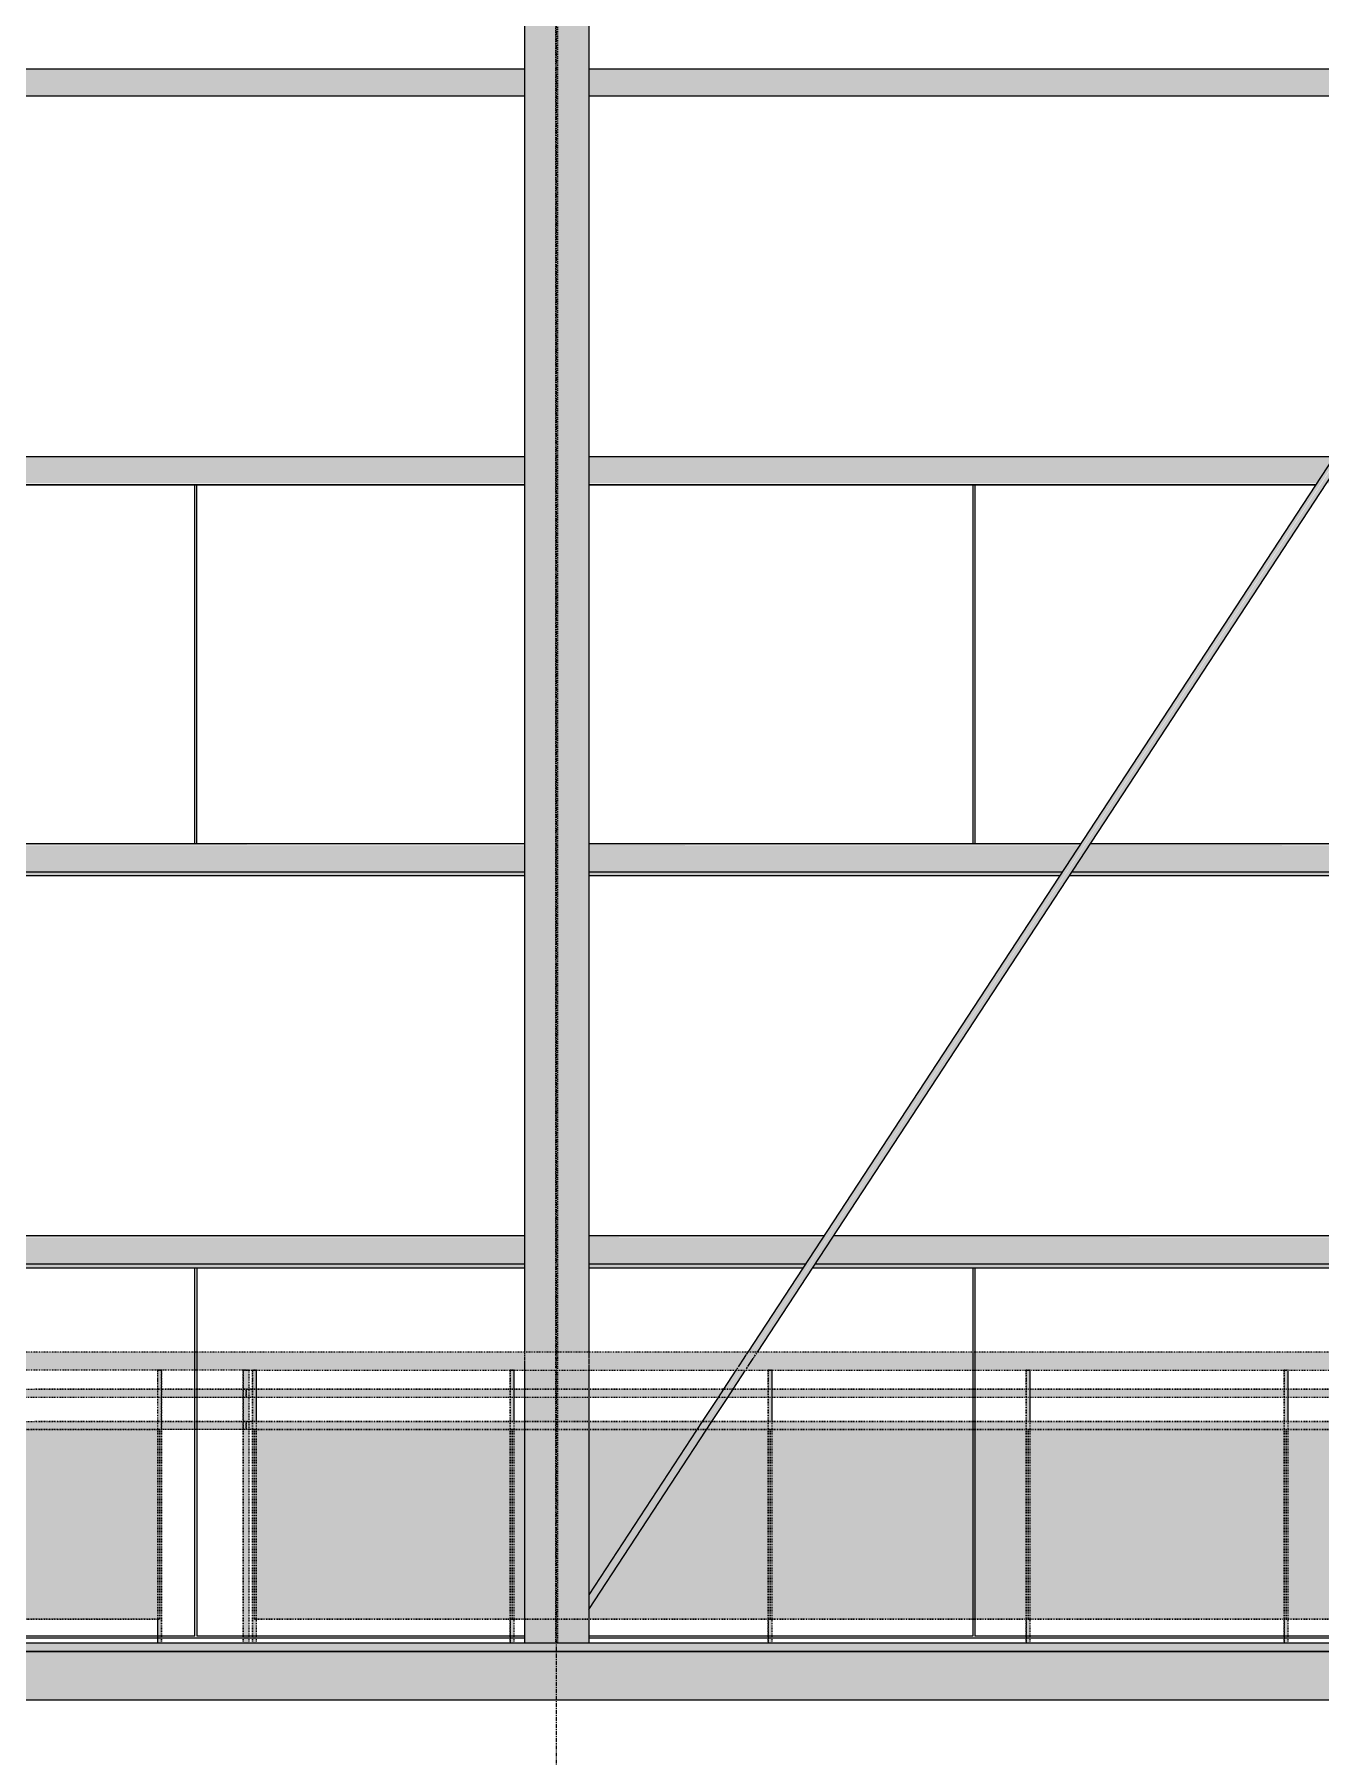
# Model space of a CAD drawing. Header units: inches. Extents: x -23227 to -2744, y -314 to 853.
# Drawn here: x -9824.9 to -9665.4, y -13.1 to 200.6 of the extents above; entities that cross this region are included whole.
import ezdxf

# ---------------------------------------------------------------- set-up
doc = ezdxf.new("R2010")
doc.units = ezdxf.units.IN
doc.header["$MEASUREMENT"] = 0
for name, pattern in [('Dash 1_16_', [0.125, 0.0625, -0.0625]), ('Grid Line 1_2_', [0.875, 0.5, -0.125, 0.125, -0.125]), ('Grid Line 1_2__2_', [0.875, 0.5, -0.125, 0.125, -0.125]), ('Hidden 1_8_', [0.1875, 0.125, -0.0625])]:
    doc.linetypes.add(name, pattern=pattern)
for name, color, linetype, lineweight in [('A-FLOR', 192, 'Continuous', 9), ('A-FLOR-HRAL', 11, 'Continuous', 9), ('A-FLOR-LEVL', 51, 'Continuous', 9), ('A-WALL-PATT', 111, 'Continuous', 25), ('L-SITE-WALL', 31, 'Continuous', 9), ('S-BEAM', 12, 'Continuous', 9), ('S-COLS', 52, 'Continuous', 9), ('S-GRID', 1, 'Continuous', 9)]:
    doc.layers.add(name, color=color, linetype=linetype, lineweight=lineweight)

# ---------------------------------------------------------------- blocks, each defined once
blk = doc.blocks.new('Locker Rooms and Restrooms_rvt-4-Section 16')
at = {"layer": 'A-FLOR-LEVL', "linetype": 'Grid Line 1_2__2_'}
blk.add_line((-23227.37, 0), (-20361.6, 0), dxfattribs=at)
blk = doc.blocks.new('Struct_Xcel_Sports Complex_rvt-4-Section 16')
at = {"layer": 'A-FLOR'}
blk.add_hatch(color=254, dxfattribs=at).paths.add_polyline_path([(-21132.3, -6), (-21132.3, 0), (-22790.8, 0), (-22790.8, -6), (-21135.94, -6)], flags=0)
at = {"layer": 'A-FLOR', "color": 10, "lineweight": 25}
for p, q in [((-21132.3, 0), (-22790.8, 0)), ((-22790.8, -6), (-21132.3, -6))]:
    blk.add_line(p, q, dxfattribs=at)
blk = doc.blocks.new('W-Wide Flange-Column - B1_E-1279272-Section 16')
at = {"layer": 'S-COLS', "linetype": 'Hidden 1_8_'}
for p, q in [((-21867.71, 321.93), (-21867.71, 37.11)), ((-21867.4, 37.1), (-21867.4, 321.93)), ((-21867.71, 37.04), (-21867.71, 36.94)), ((-21867.71, 36.87), (-21867.71, 36.62)), ((-21867.71, 36.51), (-21867.71, 36.38)), ((-21867.71, 36.32), (-21867.71, 35.32)), ((-21867.4, 36.93), (-21867.4, 37.04)), ((-21867.4, 36.59), (-21867.4, 36.87)), ((-21867.4, 36.38), (-21867.4, 36.54)), ((-21867.4, 35.31), (-21867.4, 36.32)), ((-21867.71, 35.28), (-21867.71, 35.04)), ((-21867.71, 34.88), (-21867.71, 32.5)), ((-21867.4, 35.04), (-21867.4, 35.3)), ((-21867.4, 32.5), (-21867.4, 34.88)), ((-21867.71, 32.5), (-21867.71, 31.5)), ((-21867.4, 31.5), (-21867.4, 32.5)), ((-21867.71, 31.5), (-21867.71, 28.5)), ((-21867.4, 28.5), (-21867.4, 31.5)), ((-21867.71, 28.5), (-21867.71, 4)), ((-21867.4, 4), (-21867.4, 28.5)), ((-21867.71, 4), (-21867.71, 1)), ((-21867.4, 1), (-21867.4, 4))]:
    blk.add_line(p, q, dxfattribs=at)
blk = doc.blocks.new('Girt_C - 10_D-1279399-Section 16')
at = {"layer": 'S-BEAM'}
h = blk.add_hatch(color=256, dxfattribs=at)
h.paths.add_polyline_path([(-21160.95, 96.68), (-21161.34, 99.99), (-21381.05, 99.99), (-21381.05, 96.68), (-21174.67, 96.68)], flags=0)
h.paths.add_polyline_path([(-22309.07, 96.68), (-22112.8, 96.68), (-22112.8, 99.99), (-22334.51, 99.99), (-22334.96, 96.68), (-22309.55, 96.68)], flags=0)
h.paths.add_polyline_path([(-22104.8, 96.68), (-21871.55, 96.68), (-21871.55, 99.99), (-22104.8, 99.99)], flags=0)
h.paths.add_polyline_path([(-21863.55, 96.68), (-21804.84, 96.68), (-21802.7, 99.99), (-21863.55, 99.99)], flags=0)
h.paths.add_polyline_path([(-21389.05, 96.68), (-21389.05, 99.99), (-21622.3, 99.99), (-21622.3, 96.68), (-21407.08, 96.68)], flags=0)
h.paths.add_polyline_path([(-21630.3, 96.68), (-21630.3, 99.99), (-21693.02, 99.99), (-21690.79, 96.68), (-21639.48, 96.68)], flags=0)
h.paths.add_polyline_path([(-21797.9, 96.68), (-21691.99, 96.68), (-21694.26, 99.99), (-21801.47, 99.99), (-21803.64, 96.68), (-21798.38, 96.68)], flags=0)
h = blk.add_hatch(color=256, dxfattribs=at)
h.paths.add_polyline_path([(-22308.04, 99.99), (-22112.8, 100.07), (-22112.8, 100.18), (-22334.49, 100.15), (-22334.51, 99.99), (-22309.07, 99.99)], flags=0)
h.paths.add_polyline_path([(-22104.8, 99.99), (-21871.55, 100.05), (-21871.55, 100.18), (-22104.8, 100.14), (-22104.8, 100.07)], flags=0)
h.paths.add_polyline_path([(-21161.34, 99.99), (-21161.37, 100.18), (-21381.05, 100.1), (-21381.05, 99.99), (-21174.67, 99.99)], flags=0)
h.paths.add_polyline_path([(-21863.55, 99.99), (-21802.64, 100.04), (-21802.57, 100.18), (-21863.55, 100.13), (-21863.55, 100.05)], flags=0)
h.paths.add_polyline_path([(-21797.9, 99.99), (-21694.25, 100.04), (-21694.38, 100.18), (-21801.39, 100.12), (-21801.47, 99.99), (-21798.38, 99.99)], flags=0)
h.paths.add_polyline_path([(-21389.05, 99.99), (-21389.05, 100.18), (-21622.3, 100.11), (-21622.3, 99.99), (-21407.08, 99.99)], flags=0)
h.paths.add_polyline_path([(-21693.02, 99.99), (-21630.3, 100.03), (-21630.3, 100.18), (-21693.1, 100.12), (-21693.05, 100.04)], flags=0)
h = blk.add_hatch(color=256, dxfattribs=at)
h.paths.add_polyline_path([(-21160.89, 96.2), (-21160.95, 96.68), (-21381.05, 96.68), (-21381.05, 96.2), (-21174.67, 96.2)], flags=0)
h.paths.add_polyline_path([(-22273.66, 96.2), (-22112.8, 96.2), (-22112.8, 96.68), (-22334.96, 96.68), (-22335.02, 96.2), (-22276.55, 96.2), (-22276.55, 96.68), (-22273.66, 96.68)], flags=0)
h.paths.add_polyline_path([(-22104.8, 96.2), (-21871.55, 96.2), (-21871.55, 96.68), (-22104.8, 96.68)], flags=0)
h.paths.add_polyline_path([(-21389.05, 96.2), (-21389.05, 96.68), (-21622.3, 96.68), (-21622.3, 96.2), (-21407.08, 96.2)], flags=0)
h.paths.add_polyline_path([(-21863.55, 96.2), (-21805.15, 96.2), (-21804.87, 96.68), (-21863.55, 96.68)], flags=0)
h.paths.add_polyline_path([(-21630.3, 96.2), (-21630.3, 96.68), (-21690.79, 96.68), (-21690.46, 96.2), (-21639.48, 96.2)], flags=0)
h.paths.add_polyline_path([(-21691.7, 96.2), (-21691.67, 96.2), (-21692.03, 96.68), (-21803.64, 96.68), (-21803.96, 96.2), (-21693.57, 96.2)], flags=0)
for p, q in [((-21871.55, 100.18), (-22104.8, 100.18)), ((-21802.53, 100.18), (-21863.55, 100.18)), ((-21694.33, 100.18), (-21801.37, 100.18)), ((-22104.8, 96.68), (-21871.55, 96.68)), ((-21871.55, 96.2), (-22104.8, 96.2)), ((-21863.55, 96.68), (-21804.82, 96.68)), ((-21805.14, 96.2), (-21863.55, 96.2)), ((-21691.65, 96.2), (-21803.97, 96.2)), ((-21803.66, 96.68), (-21691.98, 96.68))]:
    blk.add_line(p, q, dxfattribs=at)
blk = doc.blocks.new('Railing - 3_4_-V111-Section 16')
at = {"layer": 'A-FLOR-HRAL', "linetype": 'Dash 1_16_', "transparency": 33554432}
blk.add_hatch(color=256, dxfattribs=at).paths.add_polyline_path([(-21905.68, 1), (-21905.68, 34.87), (-21906.43, 34.87), (-21906.43, 1)], flags=0)
at = {"layer": 'A-FLOR-HRAL', "linetype": 'Dash 1_16_'}
for p, q in [((-21906.43, 34.87), (-21906.43, 32.5)), ((-21905.68, 34.87), (-21906.43, 34.87)), ((-21906.43, 32.5), (-21906.43, 34.87)), ((-21906.43, 34.87), (-21905.68, 34.87)), ((-21905.68, 32.5), (-21905.68, 34.87)), ((-21905.68, 32.5), (-21905.68, 34.87)), ((-21906.43, 32.47), (-21906.43, 31.5)), ((-21906.43, 31.5), (-21906.43, 32.47)), ((-21905.68, 31.5), (-21905.68, 32.5)), ((-21905.68, 31.5), (-21905.68, 32.5)), ((-21906.43, 31.5), (-21906.43, 28.5)), ((-21906.43, 28.5), (-21906.43, 31.5)), ((-21905.68, 28.5), (-21905.68, 31.5)), ((-21905.68, 28.5), (-21905.68, 31.5)), ((-21906.43, 28.47), (-21906.43, 27.5)), ((-21906.43, 27.5), (-21906.43, 28.47)), ((-21905.68, 27.5), (-21905.68, 28.5)), ((-21905.68, 27.5), (-21905.68, 28.5)), ((-21906.43, 27.5), (-21906.43, 1)), ((-21906.43, 1), (-21906.43, 27.5)), ((-21905.68, 1), (-21905.68, 27.5)), ((-21905.68, 1), (-21905.68, 27.5))]:
    blk.add_line(p, q, dxfattribs=at)
blk = doc.blocks.new('Railing - 2_ 8_-V148-Section 16')
at = {"layer": 'A-FLOR-HRAL', "linetype": 'Dash 1_16_', "transparency": 33554432}
blk.add_hatch(color=256, dxfattribs=at).paths.add_polyline_path([(-21917.05, 4), (-21916.82, 4), (-21916.82, 27.5), (-21948.73, 27.5), (-21948.73, 4), (-21948.33, 4)], flags=0)
at = {"layer": 'A-FLOR-HRAL', "linetype": 'Dash 1_16_'}
for p, q in [((-21948.75, 4), (-21948.75, 27.5)), ((-21948.73, 27.5), (-21948.75, 27.5)), ((-21948.73, 27.5), (-21948.33, 27.5)), ((-21948.33, 27.5), (-21948.73, 27.5)), ((-21948.73, 27.5), (-21948.73, 4)), ((-21948.33, 27.5), (-21917.01, 27.5)), ((-21917.01, 27.5), (-21948.33, 27.5)), ((-21917.01, 27.5), (-21916.83, 27.5)), ((-21916.82, 27.5), (-21917.01, 27.5)), ((-21916.83, 27.5), (-21916.83, 4)), ((-21916.82, 27.5), (-21916.83, 27.5)), ((-21916.82, 4), (-21916.82, 27.5)), ((-21948.75, 4), (-21948.73, 4)), ((-21948.33, 4), (-21948.73, 4)), ((-21948.73, 4), (-21948.33, 4)), ((-21917.01, 4), (-21948.33, 4)), ((-21948.33, 4), (-21917.01, 4)), ((-21916.83, 4), (-21917.01, 4)), ((-21917.01, 4), (-21916.82, 4)), ((-21916.82, 4), (-21916.83, 4))]:
    blk.add_line(p, q, dxfattribs=at)
blk = doc.blocks.new('Railing - 2_ x 1_2_-V149-Section 16')
at = {"layer": 'A-FLOR-HRAL', "linetype": 'Dash 1_16_', "transparency": 33554432}
blk.add_hatch(color=256, dxfattribs=at).paths.add_polyline_path([(-21916.51, 1), (-21916.51, 34.87), (-21917.01, 34.87), (-21917.01, 1)], flags=0)
at = {"layer": 'A-FLOR-HRAL', "linetype": 'Dash 1_16_'}
for p, q in [((-21917.01, 34.87), (-21917.07, 34.87)), ((-21917.07, 34.87), (-21917.07, 32.5)), ((-21916.51, 34.87), (-21917.01, 34.87)), ((-21917.01, 1), (-21917.01, 34.87)), ((-21917.01, 34.87), (-21916.57, 34.87)), ((-21916.57, 34.87), (-21916.51, 34.87)), ((-21916.57, 32.5), (-21916.57, 34.87)), ((-21916.51, 1), (-21916.51, 34.87)), ((-21917.07, 32.5), (-21917.07, 31.5)), ((-21916.57, 31.5), (-21916.57, 32.5)), ((-21917.07, 31.5), (-21917.07, 28.5)), ((-21916.57, 28.5), (-21916.57, 31.5)), ((-21917.07, 28.5), (-21917.07, 4)), ((-21916.57, 27.5), (-21916.57, 28.5)), ((-21916.57, 1), (-21916.57, 27.5)), ((-21917.07, 4), (-21917.07, 1))]:
    blk.add_line(p, q, dxfattribs=at)
blk = doc.blocks.new('Railing - 2_ x 1_2_-V150-Section 16')
at = {"layer": 'A-FLOR-HRAL', "linetype": 'Dash 1_16_', "transparency": 33554432}
blk.add_hatch(color=256, dxfattribs=at).paths.add_polyline_path([(-21904.8, 1), (-21904.8, 34.87), (-21905.3, 34.87), (-21905.3, 1)], flags=0)
at = {"layer": 'A-FLOR-HRAL', "linetype": 'Dash 1_16_'}
for p, q in [((-21905.3, 34.87), (-21905.3, 32.5)), ((-21904.8, 34.87), (-21905.3, 34.87)), ((-21905.3, 1), (-21905.3, 34.87)), ((-21905.3, 34.87), (-21904.8, 34.87)), ((-21904.8, 1), (-21904.8, 34.87)), ((-21904.8, 32.5), (-21904.8, 34.87)), ((-21905.3, 32.5), (-21905.3, 31.5)), ((-21904.8, 31.5), (-21904.8, 32.5)), ((-21905.3, 31.5), (-21905.3, 28.5)), ((-21904.8, 28.5), (-21904.8, 31.5)), ((-21905.3, 28.5), (-21905.3, 27.5)), ((-21904.8, 4), (-21904.8, 28.5)), ((-21905.3, 27.5), (-21905.3, 1)), ((-21904.8, 1), (-21904.8, 4))]:
    blk.add_line(p, q, dxfattribs=at)
blk = doc.blocks.new('Railing - 2_ 8_-V151-Section 16')
at = {"layer": 'A-FLOR-HRAL', "linetype": 'Dash 1_16_', "transparency": 33554432}
blk.add_hatch(color=256, dxfattribs=at).paths.add_polyline_path([(-21873.3, 4), (-21873.05, 4), (-21873.05, 27.5), (-21905.05, 27.5), (-21905.05, 4), (-21904.8, 4)], flags=0)
at = {"layer": 'A-FLOR-HRAL', "linetype": 'Dash 1_16_'}
for p, q in [((-21905.05, 4), (-21905.05, 27.5)), ((-21905.05, 27.5), (-21904.8, 27.5)), ((-21904.8, 27.5), (-21905.05, 27.5)), ((-21905.05, 27.5), (-21905.05, 4)), ((-21904.8, 27.5), (-21873.3, 27.5)), ((-21873.3, 27.5), (-21904.8, 27.5)), ((-21873.3, 27.5), (-21873.05, 27.5)), ((-21873.05, 27.5), (-21873.3, 27.5)), ((-21873.05, 27.5), (-21873.05, 4)), ((-21873.05, 4), (-21873.05, 27.5)), ((-21904.8, 4), (-21905.05, 4)), ((-21905.05, 4), (-21904.8, 4)), ((-21873.3, 4), (-21904.8, 4)), ((-21904.8, 4), (-21873.3, 4)), ((-21873.05, 4), (-21873.3, 4)), ((-21873.3, 4), (-21873.05, 4))]:
    blk.add_line(p, q, dxfattribs=at)
blk = doc.blocks.new('Railing - 2_ x 1_2_-V152-Section 16')
at = {"layer": 'A-FLOR-HRAL', "linetype": 'Dash 1_16_', "transparency": 33554432}
blk.add_hatch(color=256, dxfattribs=at).paths.add_polyline_path([(-21872.8, 1), (-21872.8, 34.87), (-21873.3, 34.87), (-21873.3, 1)], flags=0)
at = {"layer": 'A-FLOR-HRAL', "linetype": 'Dash 1_16_'}
for p, q in [((-21873.3, 34.87), (-21873.3, 32.5)), ((-21872.8, 34.87), (-21873.3, 34.87)), ((-21873.3, 1), (-21873.3, 34.87)), ((-21873.3, 34.87), (-21872.8, 34.87)), ((-21872.8, 1), (-21872.8, 34.87)), ((-21872.8, 32.5), (-21872.8, 34.87)), ((-21873.3, 32.5), (-21873.3, 31.5)), ((-21872.8, 31.5), (-21872.8, 32.5)), ((-21873.3, 31.5), (-21873.3, 28.5)), ((-21872.8, 28.5), (-21872.8, 31.5)), ((-21873.3, 28.5), (-21873.3, 4)), ((-21872.8, 4), (-21872.8, 28.5)), ((-21873.3, 4), (-21873.3, 1)), ((-21872.8, 1), (-21872.8, 4))]:
    blk.add_line(p, q, dxfattribs=at)
blk = doc.blocks.new('Railing - 2_ 8_-V153-Section 16')
at = {"layer": 'A-FLOR-HRAL', "linetype": 'Dash 1_16_', "transparency": 33554432}
blk.add_hatch(color=256, dxfattribs=at).paths.add_polyline_path([(-21852.51, 4), (-21841.05, 4), (-21841.05, 27.5), (-21873.05, 27.5), (-21873.05, 4), (-21862.2, 4)], flags=0)
at = {"layer": 'A-FLOR-HRAL', "linetype": 'Dash 1_16_'}
for p, q in [((-21873.05, 4), (-21873.05, 27.5)), ((-21873.05, 27.5), (-21872.8, 27.5)), ((-21872.8, 27.5), (-21873.05, 27.5)), ((-21873.05, 27.5), (-21873.05, 4)), ((-21872.8, 27.5), (-21841.3, 27.5)), ((-21841.3, 27.5), (-21872.8, 27.5)), ((-21841.3, 27.5), (-21841.05, 27.5)), ((-21841.05, 27.5), (-21841.3, 27.5)), ((-21841.05, 27.5), (-21841.05, 4)), ((-21841.05, 4), (-21841.05, 27.5)), ((-21872.8, 4), (-21873.05, 4)), ((-21873.05, 4), (-21872.8, 4)), ((-21841.3, 4), (-21872.8, 4)), ((-21872.8, 4), (-21841.3, 4)), ((-21841.05, 4), (-21841.3, 4)), ((-21841.3, 4), (-21841.05, 4))]:
    blk.add_line(p, q, dxfattribs=at)
blk = doc.blocks.new('Railing - 2_ x 1_2_-V154-Section 16')
at = {"layer": 'A-FLOR-HRAL', "linetype": 'Dash 1_16_', "transparency": 33554432}
blk.add_hatch(color=256, dxfattribs=at).paths.add_polyline_path([(-21808.8, 1), (-21808.8, 34.87), (-21809.3, 34.87), (-21809.3, 1)], flags=0)
at = {"layer": 'A-FLOR-HRAL', "linetype": 'Dash 1_16_'}
for p, q in [((-21809.3, 34.87), (-21809.3, 32.5)), ((-21808.8, 34.87), (-21809.3, 34.87)), ((-21809.3, 1), (-21809.3, 34.87)), ((-21809.3, 34.87), (-21808.8, 34.87)), ((-21808.8, 1), (-21808.8, 34.87)), ((-21808.8, 32.5), (-21808.8, 34.87)), ((-21809.3, 32.5), (-21809.3, 31.5)), ((-21808.8, 31.5), (-21808.8, 32.5)), ((-21809.3, 31.5), (-21809.3, 28.5)), ((-21808.8, 28.5), (-21808.8, 31.5)), ((-21809.3, 28.5), (-21809.3, 4)), ((-21808.8, 4), (-21808.8, 28.5)), ((-21809.3, 4), (-21809.3, 1)), ((-21808.8, 1), (-21808.8, 4))]:
    blk.add_line(p, q, dxfattribs=at)
blk = doc.blocks.new('Railing - 2_ x 1_2_-V155-Section 16')
at = {"layer": 'A-FLOR-HRAL', "linetype": 'Dash 1_16_', "transparency": 33554432}
blk.add_hatch(color=256, dxfattribs=at).paths.add_polyline_path([(-21776.8, 1), (-21776.8, 34.87), (-21777.3, 34.87), (-21777.3, 1)], flags=0)
at = {"layer": 'A-FLOR-HRAL', "linetype": 'Dash 1_16_'}
for p, q in [((-21777.3, 34.87), (-21777.3, 32.5)), ((-21776.8, 34.87), (-21777.3, 34.87)), ((-21777.3, 1), (-21777.3, 34.87)), ((-21777.3, 34.87), (-21776.8, 34.87)), ((-21776.8, 1), (-21776.8, 34.87)), ((-21776.8, 32.5), (-21776.8, 34.87)), ((-21777.3, 32.5), (-21777.3, 31.5)), ((-21776.8, 31.5), (-21776.8, 32.5)), ((-21777.3, 31.5), (-21777.3, 28.5)), ((-21776.8, 28.5), (-21776.8, 31.5)), ((-21777.3, 28.5), (-21777.3, 4)), ((-21776.8, 4), (-21776.8, 28.5)), ((-21777.3, 4), (-21777.3, 1)), ((-21776.8, 1), (-21776.8, 4))]:
    blk.add_line(p, q, dxfattribs=at)
blk = doc.blocks.new('Railing - 2_ 8_-V156-Section 16')
at = {"layer": 'A-FLOR-HRAL', "linetype": 'Dash 1_16_', "transparency": 33554432}
blk.add_hatch(color=256, dxfattribs=at).paths.add_polyline_path([(-21745.3, 4), (-21745.05, 4), (-21745.05, 27.5), (-21777.05, 27.5), (-21777.05, 4), (-21776.8, 4)], flags=0)
at = {"layer": 'A-FLOR-HRAL', "linetype": 'Dash 1_16_'}
for p, q in [((-21777.05, 4), (-21777.05, 27.5)), ((-21777.05, 27.5), (-21776.8, 27.5)), ((-21776.8, 27.5), (-21777.05, 27.5)), ((-21777.05, 27.5), (-21777.05, 4)), ((-21776.8, 27.5), (-21745.3, 27.5)), ((-21745.3, 27.5), (-21776.8, 27.5)), ((-21745.3, 27.5), (-21745.05, 27.5)), ((-21745.05, 27.5), (-21745.3, 27.5)), ((-21745.05, 27.5), (-21745.05, 4)), ((-21745.05, 4), (-21745.05, 27.5)), ((-21776.8, 4), (-21777.05, 4)), ((-21777.05, 4), (-21776.8, 4)), ((-21745.3, 4), (-21776.8, 4)), ((-21776.8, 4), (-21745.3, 4)), ((-21745.05, 4), (-21745.3, 4)), ((-21745.3, 4), (-21745.05, 4))]:
    blk.add_line(p, q, dxfattribs=at)
blk = doc.blocks.new('Railing - Railing-939582-Section 16')
at = {"layer": 'A-FLOR-HRAL', "linetype": 'Dash 1_16_', "transparency": 33554432}
h = blk.add_hatch(color=256, dxfattribs=at)
h.paths.add_polyline_path([(-22257.74, 37.09), (-22258.19, 37.12), (-22258.65, 37.11)], flags=0)
h.paths.add_polyline_path([(-22264.92, 37.11), (-22264.89, 37.03), (-22264.89, 37.09)], flags=0)
h.paths.add_polyline_path([(-22264.27, 36), (-21906.05, 36), (-21906.05, 37.12), (-21988.31, 37.12), (-21992.2, 37.1), (-22020.03, 37.12), (-22264.72, 37.09), (-22265.05, 37.05), (-22265.05, 36.97), (-22265.28, 36.97), (-22264.83, 36.66), (-22264.59, 36.34), (-22264.44, 36), (-22264.3, 36)], flags=0)
h.paths.add_polyline_path([(-22264.45, 36.28), (-22264.62, 36.46), (-22264.51, 36.36), (-22264.46, 36.3)], flags=0)
for points in [[(-21752.6, 36), (-21584.05, 36), (-21584.05, 37.12), (-21661.26, 37.12), (-21721.93, 37.12), (-21765.36, 37.12), (-21845.45, 37.12), (-21906.05, 37.07), (-21906.05, 36), (-21755.12, 36)], [(-22050.48, 34.87), (-21906.05, 34.94), (-21906.05, 36), (-22264.44, 36), (-22264.59, 35.64), (-22264.5, 35.63), (-22264.82, 35.29), (-22265.01, 35.08), (-22264.95, 35.03), (-22265.05, 34.96), (-22265.12, 34.89), (-22262.95, 34.89), (-22259.01, 34.88), (-22258.96, 34.9), (-22215.64, 34.88), (-22196.28, 34.89), (-22061.68, 34.88), (-22055.87, 34.88)], [(-21851.66, 34.87), (-21584.05, 34.93), (-21584.05, 36), (-21906.05, 36), (-21906.05, 34.88), (-21852.51, 34.88)], [(-22148.56, 31.5), (-21906.05, 31.5), (-21906.05, 32.5), (-22265.55, 32.5), (-22265.55, 31.5), (-22148.86, 31.5)], [(-21584.8, 31.5), (-21584.05, 31.5), (-21584.05, 32.5), (-21906.05, 32.5), (-21906.05, 31.5), (-21585.3, 31.5)], [(-22148.56, 27.5), (-21906.05, 27.5), (-21906.05, 28.5), (-22265.55, 28.5), (-22265.55, 27.5), (-22148.86, 27.5)], [(-21584.8, 27.5), (-21584.05, 27.5), (-21584.05, 28.5), (-21906.05, 28.5), (-21906.05, 27.5), (-21585.3, 27.5)]]:
    blk.add_hatch(color=256, dxfattribs=at).paths.add_polyline_path(points, flags=0)
at = {"layer": 'A-FLOR-HRAL', "linetype": 'Dash 1_16_'}
for p, q in [((-21584.05, 37.12), (-21906.05, 37.12)), ((-21906.05, 34.87), (-21584.05, 34.87)), ((-21948.33, 32.5), (-21917.02, 32.5)), ((-21919.22, 32.5), (-21932.29, 32.5)), ((-21917.02, 32.5), (-21919.18, 32.5)), ((-21917.02, 32.5), (-21916.52, 32.5)), ((-21916.52, 32.5), (-21917.02, 32.5)), ((-21916.52, 32.5), (-21906.05, 32.5)), ((-21906.43, 32.5), (-21916.52, 32.5)), ((-21906.05, 32.5), (-21906.43, 32.5)), ((-21906.05, 32.5), (-21906.05, 31.5)), ((-21906.05, 31.5), (-21906.05, 32.5)), ((-21906.05, 32.5), (-21905.3, 32.5)), ((-21905.68, 32.5), (-21906.05, 32.5)), ((-21905.3, 32.5), (-21905.68, 32.5)), ((-21905.3, 32.5), (-21904.8, 32.5)), ((-21904.8, 32.5), (-21905.3, 32.5)), ((-21904.8, 32.5), (-21873.3, 32.5)), ((-21873.3, 32.5), (-21904.8, 32.5)), ((-21873.3, 32.5), (-21872.8, 32.5)), ((-21872.8, 32.5), (-21873.3, 32.5)), ((-21872.8, 32.5), (-21841.3, 32.5)), ((-21841.3, 32.5), (-21872.8, 32.5)), ((-21841.3, 32.5), (-21840.8, 32.5)), ((-21840.8, 32.5), (-21841.3, 32.5)), ((-21840.8, 32.5), (-21809.3, 32.5)), ((-21809.3, 32.5), (-21840.8, 32.5)), ((-21809.3, 32.5), (-21808.8, 32.5)), ((-21808.8, 32.5), (-21809.3, 32.5)), ((-21808.8, 32.5), (-21777.3, 32.5)), ((-21777.3, 32.5), (-21808.8, 32.5)), ((-21777.3, 32.5), (-21776.8, 32.5)), ((-21776.8, 32.5), (-21777.3, 32.5)), ((-21776.8, 32.5), (-21745.3, 32.5)), ((-21745.3, 32.5), (-21776.8, 32.5)), ((-21917.02, 31.5), (-21948.33, 31.5)), ((-21919.22, 31.5), (-21932.29, 31.5)), ((-21917.02, 31.5), (-21919.18, 31.5)), ((-21916.52, 31.5), (-21917.02, 31.5)), ((-21916.52, 31.5), (-21917.02, 31.5)), ((-21906.43, 31.5), (-21916.52, 31.5)), ((-21906.05, 31.5), (-21916.52, 31.5)), ((-21906.05, 31.5), (-21906.43, 31.5)), ((-21905.68, 31.5), (-21906.05, 31.5)), ((-21905.3, 31.5), (-21906.05, 31.5)), ((-21905.3, 31.5), (-21905.68, 31.5)), ((-21904.8, 31.5), (-21905.3, 31.5)), ((-21904.8, 31.5), (-21905.3, 31.5)), ((-21873.3, 31.5), (-21904.8, 31.5)), ((-21873.3, 31.5), (-21904.8, 31.5)), ((-21872.8, 31.5), (-21873.3, 31.5)), ((-21872.8, 31.5), (-21873.3, 31.5)), ((-21841.3, 31.5), (-21872.8, 31.5)), ((-21841.3, 31.5), (-21872.8, 31.5)), ((-21840.8, 31.5), (-21841.3, 31.5)), ((-21840.8, 31.5), (-21841.3, 31.5)), ((-21809.3, 31.5), (-21840.8, 31.5)), ((-21809.3, 31.5), (-21840.8, 31.5)), ((-21808.8, 31.5), (-21809.3, 31.5)), ((-21808.8, 31.5), (-21809.3, 31.5)), ((-21777.3, 31.5), (-21808.8, 31.5)), ((-21777.3, 31.5), (-21808.8, 31.5)), ((-21776.8, 31.5), (-21777.3, 31.5)), ((-21776.8, 31.5), (-21777.3, 31.5)), ((-21745.3, 31.5), (-21776.8, 31.5)), ((-21745.3, 31.5), (-21776.8, 31.5)), ((-21948.33, 28.5), (-21917.02, 28.5)), ((-21919.22, 28.5), (-21932.29, 28.5)), ((-21917.02, 28.5), (-21919.18, 28.5)), ((-21917.02, 28.5), (-21916.52, 28.5)), ((-21916.52, 28.5), (-21917.02, 28.5)), ((-21916.52, 28.5), (-21906.05, 28.5)), ((-21906.43, 28.5), (-21916.52, 28.5)), ((-21906.05, 28.5), (-21906.43, 28.5)), ((-21906.05, 28.5), (-21906.05, 27.5)), ((-21906.05, 27.5), (-21906.05, 28.5)), ((-21906.05, 28.5), (-21905.3, 28.5)), ((-21905.68, 28.5), (-21906.05, 28.5)), ((-21905.3, 28.5), (-21905.68, 28.5)), ((-21905.3, 28.5), (-21904.8, 28.5)), ((-21904.8, 28.5), (-21905.3, 28.5)), ((-21904.8, 28.5), (-21873.3, 28.5)), ((-21873.3, 28.5), (-21904.8, 28.5)), ((-21873.3, 28.5), (-21872.8, 28.5)), ((-21872.8, 28.5), (-21873.3, 28.5)), ((-21872.8, 28.5), (-21841.3, 28.5)), ((-21841.3, 28.5), (-21872.8, 28.5)), ((-21841.3, 28.5), (-21840.8, 28.5)), ((-21840.8, 28.5), (-21841.3, 28.5)), ((-21840.8, 28.5), (-21809.3, 28.5)), ((-21809.3, 28.5), (-21840.8, 28.5)), ((-21809.3, 28.5), (-21808.8, 28.5)), ((-21808.8, 28.5), (-21809.3, 28.5)), ((-21808.8, 28.5), (-21777.3, 28.5)), ((-21777.3, 28.5), (-21808.8, 28.5)), ((-21777.3, 28.5), (-21776.8, 28.5)), ((-21776.8, 28.5), (-21777.3, 28.5)), ((-21776.8, 28.5), (-21745.3, 28.5)), ((-21745.3, 28.5), (-21776.8, 28.5)), ((-21917.02, 27.5), (-21948.33, 27.5)), ((-21919.22, 27.5), (-21932.29, 27.5)), ((-21917.02, 27.5), (-21919.18, 27.5)), ((-21916.82, 27.5), (-21917.02, 27.5)), ((-21916.52, 27.5), (-21917.02, 27.5)), ((-21916.52, 27.5), (-21916.82, 27.5)), ((-21906.43, 27.5), (-21916.52, 27.5)), ((-21906.05, 27.5), (-21916.52, 27.5)), ((-21906.05, 27.5), (-21906.43, 27.5)), ((-21905.68, 27.5), (-21906.05, 27.5)), ((-21905.3, 27.5), (-21906.05, 27.5)), ((-21905.3, 27.5), (-21905.68, 27.5)), ((-21905.05, 27.5), (-21905.3, 27.5)), ((-21904.8, 27.5), (-21905.3, 27.5)), ((-21904.8, 27.5), (-21905.05, 27.5)), ((-21873.3, 27.5), (-21904.8, 27.5)), ((-21873.3, 27.5), (-21904.8, 27.5)), ((-21872.8, 27.5), (-21873.3, 27.5)), ((-21872.8, 27.5), (-21873.3, 27.5)), ((-21841.3, 27.5), (-21872.8, 27.5)), ((-21841.3, 27.5), (-21872.8, 27.5)), ((-21840.8, 27.5), (-21841.3, 27.5)), ((-21840.8, 27.5), (-21841.3, 27.5)), ((-21809.3, 27.5), (-21840.8, 27.5)), ((-21809.3, 27.5), (-21840.8, 27.5)), ((-21808.8, 27.5), (-21809.3, 27.5)), ((-21808.8, 27.5), (-21809.3, 27.5)), ((-21777.3, 27.5), (-21808.8, 27.5)), ((-21777.3, 27.5), (-21808.8, 27.5)), ((-21776.8, 27.5), (-21777.3, 27.5)), ((-21776.8, 27.5), (-21777.3, 27.5)), ((-21745.3, 27.5), (-21776.8, 27.5)), ((-21745.3, 27.5), (-21776.8, 27.5))]:
    blk.add_line(p, q, dxfattribs=at)
at = {"layer": 'A-FLOR-HRAL', "linetype": 'Dash 1_16_', "flags": 128}
for points in [[(-21906.05, 37.12), (-21918.05, 37.12), (-21930.04, 37.12), (-21942, 37.12), (-21953.92, 37.12), (-21965.79, 37.12), (-21977.59, 37.12), (-21989.31, 37.12), (-22000.94, 37.12), (-22012.46, 37.12), (-22023.86, 37.12), (-22035.14, 37.12), (-22046.27, 37.12), (-22057.24, 37.12), (-22068.05, 37.12), (-22078.68, 37.12), (-22089.11, 37.12), (-22099.34, 37.12), (-22109.36, 37.12), (-22119.15, 37.12), (-22128.7, 37.12), (-22138.01, 37.12), (-22147.06, 37.12), (-22155.84, 37.12), (-22164.34, 37.12), (-22172.55, 37.12), (-22180.47, 37.12), (-22188.09, 37.12), (-22195.39, 37.12), (-22202.37, 37.12), (-22209.02, 37.12), (-22215.33, 37.12), (-22221.3, 37.12), (-22226.92, 37.12), (-22232.18, 37.12), (-22237.08, 37.12), (-22241.62, 37.12), (-22245.78, 37.12), (-22249.56, 37.12), (-22252.96, 37.12), (-22255.97, 37.12), (-22258.6, 37.12), (-22260.83, 37.12), (-22262.67, 37.12), (-22264.11, 37.12), (-22265.16, 37.12), (-22265.8, 37.12), (-22266.05, 37.12), (-22266.05, 37.12)], [(-21906.05, 34.87), (-21918.05, 34.87), (-21930.04, 34.87), (-21942, 34.87), (-21953.92, 34.87), (-21965.79, 34.87), (-21977.59, 34.87), (-21989.31, 34.87), (-22000.94, 34.87), (-22012.46, 34.87), (-22023.86, 34.87), (-22035.14, 34.87), (-22046.27, 34.87), (-22057.24, 34.87), (-22068.05, 34.87), (-22078.68, 34.87), (-22089.11, 34.87), (-22099.34, 34.87), (-22109.36, 34.87), (-22119.15, 34.87), (-22128.7, 34.87), (-22138.01, 34.87), (-22147.06, 34.87), (-22155.84, 34.87), (-22164.34, 34.87), (-22172.55, 34.87), (-22180.47, 34.87), (-22188.09, 34.87), (-22195.39, 34.87), (-22202.37, 34.87), (-22209.02, 34.87), (-22215.33, 34.87), (-22221.3, 34.87), (-22226.92, 34.87), (-22232.18, 34.87), (-22237.08, 34.87), (-22241.62, 34.87), (-22245.78, 34.87), (-22249.56, 34.87), (-22252.96, 34.87), (-22255.97, 34.87), (-22258.6, 34.87), (-22260.83, 34.87), (-22262.67, 34.87), (-22264.11, 34.87), (-22265.16, 34.87), (-22265.8, 34.87), (-22266.05, 34.87), (-22266.05, 34.87)]]:
    blk.add_lwpolyline(points, dxfattribs=at)
for name, p in [('Railing - 2_ x 1_2_-V149-Section 16', (0, 0)), ('Railing - 3_4_-V111-Section 16', (0, 0)), ('Railing - 2_ x 1_2_-V150-Section 16', (0, 0)), ('Railing - 2_ x 1_2_-V152-Section 16', (0, 0)), ('Railing - 2_ x 1_2_-V152-Section 16', (32, 0)), ('Railing - 2_ x 1_2_-V154-Section 16', (0, 0)), ('Railing - 2_ x 1_2_-V155-Section 16', (0, 0)), ('Railing - 2_ 8_-V148-Section 16', (0, 0)), ('Railing - 2_ 8_-V151-Section 16', (0, 0)), ('Railing - 2_ 8_-V153-Section 16', (0, 0)), ('Railing - 2_ 8_-V153-Section 16', (32, 0)), ('Railing - 2_ 8_-V151-Section 16', (96, 0)), ('Railing - 2_ 8_-V156-Section 16', (0, 0))]:
    blk.add_blockref(name, p)
blk = doc.blocks.new('Girt_C - 10_D-1253530-Section 16')
at = {"layer": 'S-BEAM'}
h = blk.add_hatch(color=256, dxfattribs=at)
h.paths.add_polyline_path([(-21809.08, 51.37), (-21661.53, 51.43), (-21661.61, 51.55), (-21833.23, 51.49), (-21833.32, 51.37), (-21813.82, 51.37)], flags=0)
h.paths.add_polyline_path([(-22259.22, 51.37), (-22112.8, 51.38), (-22112.8, 51.55), (-22273.16, 51.53), (-22273.16, 51.37)], flags=0)
h.paths.add_polyline_path([(-21389.05, 51.37), (-21389.05, 51.55), (-21622.3, 51.51), (-21622.3, 51.37), (-21407.08, 51.37)], flags=0)
h.paths.add_polyline_path([(-22104.8, 51.37), (-21871.55, 51.41), (-21871.55, 51.55), (-22104.8, 51.47), (-22104.8, 51.38)], flags=0)
h.paths.add_polyline_path([(-21863.55, 51.37), (-21834.48, 51.41), (-21834.39, 51.55), (-21863.55, 51.49), (-21863.55, 51.41)], flags=0)
h.paths.add_polyline_path([(-21630.3, 51.37), (-21630.3, 51.55), (-21660.38, 51.51), (-21660.28, 51.37), (-21639.48, 51.37)], flags=0)
h = blk.add_hatch(color=256, dxfattribs=at)
h.paths.add_polyline_path([(-21389.05, 48.05), (-21389.05, 51.37), (-21622.3, 51.37), (-21622.3, 48.05), (-21407.08, 48.05)], flags=0)
h.paths.add_polyline_path([(-21755.68, 48.05), (-21659.26, 48.05), (-21661.49, 51.37), (-21833.32, 51.37), (-21835.49, 48.05), (-21794.41, 48.05)], flags=0)
h.paths.add_polyline_path([(-21657.43, 48.05), (-21630.3, 48.05), (-21630.3, 51.37), (-21660.28, 51.37), (-21658.05, 48.05), (-21657.82, 48.05)], flags=0)
h.paths.add_polyline_path([(-21988.08, 48.05), (-21871.55, 48.05), (-21871.55, 51.37), (-22104.8, 51.37), (-22104.8, 48.05), (-22026.82, 48.05)], flags=0)
h.paths.add_polyline_path([(-22112.8, 48.05), (-22112.8, 51.37), (-22273.16, 51.37), (-22273.16, 48.05), (-22143.02, 48.05)], flags=0)
h.paths.add_polyline_path([(-21863.55, 48.05), (-21836.68, 48.05), (-21834.51, 51.37), (-21863.55, 51.37)], flags=0)
h = blk.add_hatch(color=256, dxfattribs=at)
h.paths.add_polyline_path([(-21389.05, 47.57), (-21389.05, 48.05), (-21622.3, 48.05), (-21622.3, 47.57), (-21407.08, 47.57)], flags=0)
h.paths.add_polyline_path([(-22273.16, 47.57), (-22112.8, 47.57), (-22112.8, 48.05), (-22273.16, 48.05)], flags=0)
h.paths.add_polyline_path([(-22104.8, 47.57), (-21871.55, 47.57), (-21871.55, 48.05), (-22104.8, 48.05)], flags=0)
h.paths.add_polyline_path([(-21630.3, 47.57), (-21630.3, 48.05), (-21658.05, 48.05), (-21657.73, 47.57), (-21639.48, 47.57)], flags=0)
h.paths.add_polyline_path([(-21658.93, 47.57), (-21659.26, 48.05), (-21835.49, 48.05), (-21835.8, 47.57), (-21659.14, 47.57)], flags=0)
h.paths.add_polyline_path([(-21863.55, 47.57), (-21837, 47.57), (-21836.68, 48.05), (-21863.55, 48.05)], flags=0)
for p, q in [((-21871.55, 51.55), (-22104.8, 51.55)), ((-21834.35, 51.55), (-21863.55, 51.55)), ((-21661.57, 51.55), (-21833.15, 51.55)), ((-22104.8, 48.05), (-21871.55, 48.05)), ((-22104.8, 47.57), (-21871.55, 47.57)), ((-21863.55, 48.05), (-21836.67, 48.05)), ((-21863.55, 47.57), (-21836.99, 47.57)), ((-21835.81, 47.57), (-21658.93, 47.57)), ((-21835.49, 48.05), (-21659.25, 48.05))]:
    blk.add_line(p, q, dxfattribs=at)
blk = doc.blocks.new('Girt_C - 10_D-1279400-Section 16')
at = {"layer": 'S-BEAM'}
h = blk.add_hatch(color=256, dxfattribs=at)
h.paths.add_polyline_path([(-21166.74, 144.88), (-21167.14, 148.19), (-21381.05, 148.19), (-21381.05, 144.88), (-21174.67, 144.88)], flags=0)
h.paths.add_polyline_path([(-22309.07, 144.88), (-22112.8, 144.88), (-22112.8, 148.19), (-22327.94, 148.19), (-22328.4, 144.88), (-22309.55, 144.88)], flags=0)
h.paths.add_polyline_path([(-22104.8, 144.88), (-21871.55, 144.88), (-21871.55, 148.19), (-22104.8, 148.19)], flags=0)
h.paths.add_polyline_path([(-21389.05, 144.88), (-21389.05, 148.19), (-21622.3, 148.19), (-21622.3, 144.88), (-21407.08, 144.88)], flags=0)
h.paths.add_polyline_path([(-21863.55, 144.88), (-21773.28, 144.88), (-21771.17, 148.19), (-21863.55, 148.19)], flags=0)
h.paths.add_polyline_path([(-21630.3, 144.88), (-21630.3, 148.19), (-21725.47, 148.19), (-21723.16, 144.88), (-21639.48, 144.88)], flags=0)
h.paths.add_polyline_path([(-21724.45, 144.88), (-21724.44, 144.88), (-21726.73, 148.19), (-21769.91, 148.19), (-21772.07, 144.88), (-21724.5, 144.88)], flags=0)
for p, q in [((-21871.55, 148.19), (-22104.8, 148.19)), ((-21771.1, 148.19), (-21863.55, 148.19)), ((-22104.8, 144.69), (-21871.55, 144.69)), ((-21863.55, 144.69), (-21773.39, 144.69))]:
    blk.add_line(p, q, dxfattribs=at)
blk = doc.blocks.new('Girt_Z - 10_D-1255199-Section 16')
at = {"layer": 'S-BEAM'}
h = blk.add_hatch(color=256, dxfattribs=at)
h.paths.add_polyline_path([(-21172.53, 192.94), (-21172.93, 196.31), (-21381.05, 196.31), (-21381.05, 192.94), (-21174.67, 192.94)], flags=0)
h.paths.add_polyline_path([(-21746, 192.94), (-21741.8, 192.94), (-21739.65, 196.31), (-21757.83, 196.26), (-21755.55, 192.94), (-21746.55, 192.94)], flags=0)
h.paths.add_polyline_path([(-21736.69, 192.94), (-21630.3, 192.94), (-21630.3, 196.31), (-21738.4, 196.31), (-21740.56, 192.94)], flags=0)
h.paths.add_polyline_path([(-21389.05, 192.94), (-21389.05, 196.31), (-21622.3, 196.31), (-21622.3, 192.94), (-21407.08, 192.94)], flags=0)
h.paths.add_polyline_path([(-22308.04, 192.94), (-22112.8, 192.94), (-22112.8, 196.31), (-22321.39, 196.31), (-22321.85, 192.94), (-22309.07, 192.94)], flags=0)
h.paths.add_polyline_path([(-22104.8, 192.94), (-21871.55, 192.94), (-21871.55, 196.31), (-22104.8, 196.31)], flags=0)
h.paths.add_polyline_path([(-21863.55, 192.94), (-21756.8, 192.94), (-21759.12, 196.31), (-21863.55, 196.31)], flags=0)
for p, q in [((-22104.8, 196.31), (-21871.55, 196.31)), ((-21863.55, 196.31), (-21759.06, 196.31)), ((-22104.8, 192.94), (-21871.55, 192.94)), ((-21863.55, 192.94), (-21756.79, 192.94))]:
    blk.add_line(p, q, dxfattribs=at)
blk = doc.blocks.new('Round Bar - 1_-1251605-Section 16')
at = {"layer": 'S-BEAM'}
h = blk.add_hatch(color=256, dxfattribs=at)
h.paths.add_polyline_path([(-21863.55, 5.2), (-21748.59, 180.83), (-21748.6, 181.65), (-21863.55, 6.09), (-21863.55, 5.2)], flags=0)
h.paths.add_polyline_path([(-21748.45, 181.65), (-21748.34, 181.65), (-21747.96, 181.7), (-21652.7, 327.33), (-21653.2, 327.32), (-21748.51, 181.65), (-21748.45, 181.66)], flags=0)
h = blk.add_hatch(color=256, dxfattribs=at)
h.paths.add_polyline_path([(-21863.55, 6.11), (-21748.68, 181.65), (-21749.23, 181.6), (-21863.55, 6.89), (-21863.55, 6.12)], flags=0)
h.paths.add_polyline_path([(-21748.6, 181.65), (-21653.27, 327.31), (-21653.81, 327.3), (-21748.6, 182.47), (-21748.6, 181.77)], flags=0)
for p, q in [((-21653.81, 327.3), (-21843.84, 37.12)), ((-21842.64, 37.12), (-21652.6, 327.33)), ((-21844.33, 36.38), (-21845.03, 35.3)), ((-21844.06, 36.79), (-21844.33, 36.38)), ((-21843.89, 37.05), (-21844.03, 36.84)), ((-21843.83, 35.32), (-21843.16, 36.33)), ((-21843.13, 36.38), (-21843.04, 36.53)), ((-21843, 36.58), (-21842.88, 36.76)), ((-21842.81, 36.87), (-21842.72, 37)), ((-21845.31, 34.88), (-21846.87, 32.5)), ((-21845.67, 32.5), (-21844.12, 34.88)), ((-21845.22, 35.02), (-21845.27, 34.93)), ((-21845.12, 35.17), (-21845.2, 35.05)), ((-21843.99, 35.06), (-21843.88, 35.23)), ((-21846.87, 32.5), (-21847.52, 31.5)), ((-21846.33, 31.5), (-21845.67, 32.5)), ((-21847.52, 31.5), (-21849.49, 28.5)), ((-21848.29, 28.5), (-21846.33, 31.5)), ((-21863.55, 5.2), (-21848.29, 28.5)), ((-21849.49, 28.5), (-21863.55, 7.02))]:
    blk.add_line(p, q, dxfattribs=at)

msp = doc.modelspace()

# ---------------------------------------------------------------- hatches: boundary and pattern name
at = {"layer": 'A-FLOR'}
msp.add_hatch(color=256, dxfattribs=at).paths.add_polyline_path([(-9027.0352, 0), (-9027.0352, 1), (-10158.6602, 1), (-10158.6602, 0), (-9028.54799, 0)], flags=0)
at = {"layer": 'A-WALL-PATT', "lineweight": 9}
h = msp.add_hatch(dxfattribs=at)
h.set_pattern_fill('FP_35', color=256, style=0, pattern_type=2)
h.set_pattern_definition([(90, (-21385.18, -673.75), (-193, -193), [48, -145]), (180, (-21385.18, -673.75), (-2e-14, -193), [96.25, -96.75]), (270, (-21481.43, -625.75), (-193, -193), [48, -145]), (180, (-21385.18, -625.75), (-2e-14, -193), [96.25, -96.75]), (270, (-21481.68, -625.75), (-193, -193), [48, -145]), (180, (-21481.68, -625.75), (-2e-14, -193), [96.25, -96.75]), (90, (-21577.93, -673.75), (-193, -193), [48, -145]), (180, (-21481.68, -673.75), (-2e-14, -193), [96.25, -96.75]), (90, (-21433.18, -625.5), (-193, -193), [48, -145]), (180, (-21384.93, -625.5), (-2e-14, -193), [48.25, -144.75]), (180, (-21384.93, -577.5), (-2e-14, -193), [48.25, -144.75]), (90, (-21529.68, -625.5), (-193, -193), [48, -145]), (180, (-21433.43, -625.5), (-2e-14, -193), [96.25, -96.75]), (270, (-21433.43, -577.5), (-193, -193), [48, -145]), (180, (-21433.43, -577.5), (-2e-14, -193), [96.25, -96.75]), (180, (-21529.93, -625.5), (-2e-14, -193), [48, -145]), (270, (-21529.93, -577.5), (-193, -193), [48, -145]), (180, (-21529.93, -577.5), (-2e-14, -193), [48, -145]), (90, (-21385.18, -577.25), (-193, -193), [48, -145]), (180, (-21385.18, -577.25), (-2e-14, -193), [96.25, -96.75]), (270, (-21481.43, -529.25), (-193, -193), [48, -145]), (180, (-21385.18, -529.25), (-2e-14, -193), [96.25, -96.75]), (270, (-21481.68, -529.25), (-193, -193), [48, -145]), (180, (-21481.68, -529.25), (-2e-14, -193), [96.25, -96.75]), (270, (-21577.93, -529.25), (-193, -193), [48, -145]), (180, (-21481.68, -577.25), (-2e-14, -193), [96.25, -96.75]), (90, (-21433.18, -529), (-193, -193), [48, -145]), (180, (-21384.93, -529), (-2e-14, -193), [48.25, -144.75]), (180, (-21384.93, -481), (-2e-14, -193), [48.25, -144.75]), (90, (-21529.68, -529), (-193, -193), [48, -145]), (180, (-21433.43, -529), (-2e-14, -193), [96.25, -96.75]), (270, (-21433.43, -481), (-193, -193), [48, -145]), (180, (-21433.43, -481), (-2e-14, -193), [96.25, -96.75]), (180, (-21529.93, -529), (-2e-14, -193), [48, -145]), (270, (-21529.93, -481), (-193, -193), [48, -145]), (180, (-21529.93, -481), (-2e-14, -193), [48, -145])])
h.paths.add_polyline_path([(-10166.2702, 0), (-10158.6602, 0), (-10158.6602, 1), (-10005.4102, 1), (-10005.4102, 47.57168), (-10165.7702, 47.57168), (-10165.7702, 51.55469), (-10005.4102, 51.55469), (-10005.4102, 96.1976), (-10166.2702, 96.1976), (-10166.2702, 0.31854)], flags=0)
h.paths.add_polyline_path([(-9997.4102, 1), (-9764.1602, 1), (-9764.1602, 47.57168), (-9997.4102, 47.57168), (-9997.4102, 4)], flags=0)
h.paths.add_polyline_path([(-9756.1602, 1), (-9522.9102, 1), (-9522.9102, 5.04615), (-9551.53987, 47.57168), (-9728.40949, 47.57168), (-9756.1602, 5.19546), (-9756.1602, 1.11336)], flags=0)
h.paths.add_polyline_path([(-9281.6602, 1), (-9281.6602, 47.57168), (-9514.9102, 47.57168), (-9514.9102, 1), (-9281.77542, 1)], flags=0)
h.paths.add_polyline_path([(-9522.9102, 6.83677), (-9522.9102, 47.57168), (-9550.33437, 47.57168), (-9525.84052, 11.18936)], flags=0)
h.paths.add_polyline_path([(-9756.1602, 7.02079), (-9729.60484, 47.57168), (-9756.1602, 47.57168), (-9756.1602, 7.61718)], flags=0)
h.paths.add_polyline_path([(-9357.76556, 34.87517), (-9357.76556, 34.87543), (-9354.65109, 34.87543)], flags=0)
h.paths.add_polyline_path([(-9358.00207, 34.87517), (-9358.00207, 34.87543), (-9357.78486, 34.87517)], flags=0)
h.paths.add_polyline_path([(-9471.16481, 35.23935), (-9470.66158, 35.23947), (-9468.41789, 35.23947)], flags=0)
h.paths.add_polyline_path([(-9570.82049, 36.64546), (-9570.82049, 36.64566), (-9569.73832, 36.64565)], flags=0)
h.paths.add_polyline_path([(-9997.4102, 51.55469), (-9764.1602, 51.55469), (-9764.1602, 96.1976), (-9997.4102, 96.1976), (-9997.4102, 61.56936)], flags=0)
h.paths.add_polyline_path([(-9552.44487, 51.55469), (-9522.9102, 51.55469), (-9522.9102, 96.1976), (-9583.07104, 96.1976), (-9553.01587, 51.55469), (-9552.80744, 51.55469)], flags=0)
h.paths.add_polyline_path([(-9514.9102, 51.55469), (-9281.6602, 51.55469), (-9281.6602, 96.1976), (-9514.9102, 96.1976), (-9514.9102, 61.56936)], flags=0)
h.paths.add_polyline_path([(-9690.50533, 51.55469), (-9554.22137, 51.55469), (-9584.31056, 96.1976), (-9696.56608, 96.1976), (-9725.75549, 51.55469), (-9690.99077, 51.55469)], flags=0)
h.paths.add_polyline_path([(-9727.15254, 51.55469), (-9726.9965, 51.55469), (-9697.79005, 96.1976), (-9756.1602, 96.1976), (-9756.1602, 51.55469), (-9727.32245, 51.55469)], flags=0)
h.paths.add_polyline_path([(-10172.4668, 100.17969), (-10005.4102, 100.17969), (-10005.4102, 144.6875), (-10221.02846, 144.6875), (-10227.08903, 100.17969), (-10200.64634, 100.17969)], flags=0)
h.paths.add_polyline_path([(-9706.38861, 100.17969), (-9695.15369, 100.17969), (-9666.09585, 144.6875), (-9756.1602, 144.6875), (-9756.1602, 100.17969), (-9706.43236, 100.17969)], flags=0)
h.paths.add_polyline_path([(-9997.4102, 100.17969), (-9764.1602, 100.17969), (-9764.1602, 144.6875), (-9997.4102, 144.6875), (-9997.4102, 133.72772)], flags=0)
h.paths.add_polyline_path([(-9690.50533, 100.17969), (-9586.96637, 100.19298), (-9616.99568, 144.6875), (-9664.81173, 144.6875), (-9693.95834, 100.17969), (-9690.99077, 100.17969)], flags=0)
h.paths.add_polyline_path([(-9128.0352, 100.17969), (-9053.97427, 100.17969), (-9059.32882, 144.6875), (-9128.0352, 144.6875), (-9128.0352, 126.98763)], flags=0)
h.paths.add_polyline_path([(-9144.74924, 100.17969), (-9132.7852, 100.17969), (-9132.7852, 144.6875), (-9181.2852, 144.6875), (-9181.2852, 100.17969), (-9164.11611, 100.17969)], flags=0)
h.paths.add_polyline_path([(-9454.61924, 100.17969), (-9281.6602, 100.17969), (-9281.6602, 144.6875), (-9514.9102, 144.6875), (-9514.9102, 100.17969)], flags=0)
h.paths.add_polyline_path([(-9532.08674, 100.17969), (-9522.9102, 100.17969), (-9522.9102, 144.6875), (-9615.71614, 144.6875), (-9585.75192, 100.17969), (-9570.82049, 100.17969)], flags=0)
h.paths.add_polyline_path([(-9222.21674, 100.17969), (-9186.0352, 100.17969), (-9186.0352, 144.6875), (-9273.6602, 144.6875), (-9273.6602, 100.17969), (-9260.95049, 100.17969)], flags=0)
at = {"layer": 'S-COLS', "lineweight": 5}
msp.add_hatch(color=256, dxfattribs=at).paths.add_polyline_path([(-9759.64752, 1), (-9756.1602, 1), (-9756.1602, 322.03111), (-9764.1602, 321.83009), (-9764.1602, 1)], flags=0)

# ---------------------------------------------------------------- linework, layer by layer
at = {"layer": 'A-FLOR', "lineweight": 25}
for p, q in [((-9027.0352, 1), (-10158.6602, 1)), ((-10158.6602, 0), (-9027.0352, 0))]:
    msp.add_line(p, q, dxfattribs=at)
at = {"layer": 'A-FLOR-LEVL', "linetype": 'Grid Line 1_2_'}
msp.add_line((-11119.97849, 0), (-8254.20822, 0), dxfattribs=at)
at = {"layer": 'L-SITE-WALL'}
for p, q in [((-9997.4102, 144.75), (-9764.1602, 144.75)), ((-9756.1602, 144.75), (-9665.95497, 144.75))]:
    msp.add_line(p, q, dxfattribs=at)
at = {"layer": 'S-COLS'}
for p, q in [((-9764.1602, 321.83009), (-9764.1602, 37.12321)), ((-9756.1602, 322.03111), (-9756.1602, 37.11768)), ((-9764.1602, 37.01701), (-9764.1602, 36.87018)), ((-9764.1602, 36.78818), (-9764.1602, 36.59894)), ((-9764.1602, 36.52542), (-9764.1602, 36.37936)), ((-9756.1602, 37.01447), (-9756.1602, 36.37936)), ((-9764.1602, 36.30408), (-9764.1602, 36.07695)), ((-9764.1602, 36), (-9764.1602, 35.57554)), ((-9764.1602, 35.52151), (-9764.1602, 35.05133)), ((-9764.1602, 35.04933), (-9764.1602, 34.91684)), ((-9764.1602, 34.88982), (-9764.1602, 32.5)), ((-9756.1602, 36.30379), (-9756.1602, 35.64368)), ((-9756.1602, 35.56593), (-9756.1602, 34.89999)), ((-9756.1602, 34.89999), (-9756.1602, 32.5)), ((-9764.1602, 32.5), (-9764.1602, 31.5)), ((-9756.1602, 32.5), (-9756.1602, 31.5)), ((-9764.1602, 31.5), (-9764.1602, 28.5)), ((-9756.1602, 31.5), (-9756.1602, 28.5)), ((-9764.1602, 28.5), (-9764.1602, 4)), ((-9756.1602, 28.5), (-9756.1602, 4)), ((-9764.1602, 4), (-9764.1602, 1)), ((-9756.1602, 4), (-9756.1602, 1))]:
    msp.add_line(p, q, dxfattribs=at)
at = {"layer": 'S-GRID', "linetype": 'Grid Line 1_2_'}
msp.add_line((-9760.1602, -293.03588), (-9760.1602, 738.65708), dxfattribs=at)
msp.add_line((-9760.1602, -293.03588), (-9760.1602, 738.65708), dxfattribs=at)

# ---------------------------------------------------------------- block references
at = {"layer": 'A-FLOR-HRAL', "linetype": 'Dash 1_16_'}
msp.add_blockref('Railing - Railing-939582-Section 16', (12107.39261, 0), dxfattribs=at)
at = {"layer": 'S-BEAM'}
for name in ['Round Bar - 1_-1251605-Section 16', 'Girt_Z - 10_D-1255199-Section 16', 'Girt_C - 10_D-1279400-Section 16', 'Girt_C - 10_D-1279399-Section 16', 'Girt_C - 10_D-1253530-Section 16']:
    msp.add_blockref(name, (12107.39261, 0), dxfattribs=at)
at = {"layer": 'S-COLS', "linetype": 'Hidden 1_8_'}
msp.add_blockref('W-Wide Flange-Column - B1_E-1279272-Section 16', (12107.39261, 0), dxfattribs=at)

# ---------------------------------------------------------------- next in the draw order: block references
at = {"color": 130, "lineweight": 5}
msp.add_blockref('Locker Rooms and Restrooms_rvt-4-Section 16', (12107.39261, 0), dxfattribs=at)

# ---------------------------------------------------------------- next in the draw order: block references
msp.add_blockref('Struct_Xcel_Sports Complex_rvt-4-Section 16', (12107.39261, 0), dxfattribs=at)

doc.saveas('drawing.dxf')
